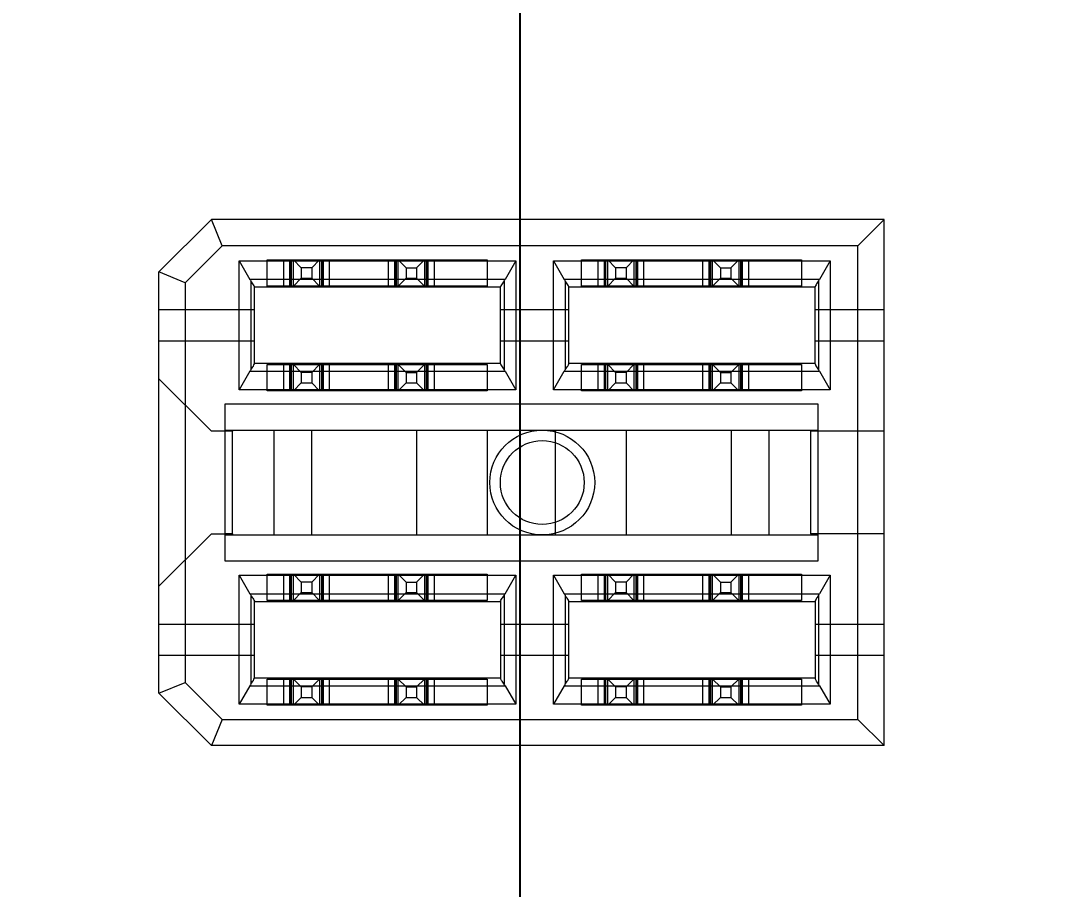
# Model space of a CAD drawing. Header units: millimetres. Extents: x -84 to 500, y -79 to 355.
# Drawn here: x 277.27 to 296.96, y 219.63 to 236.21 of the extents above; entities that cross this region are included whole.
import ezdxf
from ezdxf.lldxf.tags import DXFTag

# ---------------------------------------------------------------- set-up
doc = ezdxf.new("R2010")
doc.units = ezdxf.units.MM
doc.header["$PDSIZE"] = -1
tags = doc.linetypes.add('HIDDEN', pattern=[1.905, 1.27, -0.635]).pattern_tags.tags
tags[6:7] = [DXFTag(74, 4), DXFTag(75, 0), DXFTag(340, '0'), DXFTag(46, 1.0), DXFTag(50, 0.0), DXFTag(44, 0.0), DXFTag(45, 0.0)]
tags[4:5] = [DXFTag(74, 4), DXFTag(75, 0), DXFTag(340, '0'), DXFTag(46, 1.0), DXFTag(50, 0.0), DXFTag(44, 0.0), DXFTag(45, 0.0)]
doc.dimstyles.new('ISO-25', dxfattribs={"dimtxt": 2.5, "dimasz": 2.5, "dimexe": 1.25, "dimexo": 0.625, "dimtad": 1, "dimtxsty": 'Standard', "dimcen": 2.5, "dimadec": 0, "dimazin": 0, "dimtfac": 1, "dimtmove": 0, "dimatfit": 3, "dimfxl": 0, "dimarcsym": 0})

# ---------------------------------------------------------------- blocks, each defined once
blk = doc.blocks.new('*D104')
at = {"color": 0, "linetype": 'ByBlock', "lineweight": -2}
for p, q in [((357.387, 315.419), (357.387, 343.952)), ((359.8, 308.815), (357.387, 315.419)), ((359.8, 282.085), (359.8, 308.815))]:
    blk.add_line(p, q, dxfattribs=at)
at = {"layer": 'DEFPOINTS', "color": 0, "linetype": 'ByBlock'}
blk.add_point((359.8, 281.085), dxfattribs=at)
at = {"color": 0, "linetype": 'ByBlock', "insert": (354.113, 333.75), "char_height": 3.5, "attachment_point": 5, "rotation": 90}
blk.add_mtext('359,800', dxfattribs=at)
blk = doc.blocks.new('*D182')
at = {"color": 0, "linetype": 'ByBlock', "lineweight": -2}
for p, q in [((297.66, 315.284), (297.66, 343.817)), ((306.665, 308.68), (297.66, 315.284)), ((306.665, 287.37), (306.665, 308.68))]:
    blk.add_line(p, q, dxfattribs=at)
at = {"layer": 'DEFPOINTS', "color": 0, "linetype": 'ByBlock'}
blk.add_point((306.665, 286.37), dxfattribs=at)
at = {"color": 0, "linetype": 'ByBlock', "insert": (294.386, 333.614), "char_height": 3.5, "attachment_point": 5, "rotation": 90}
blk.add_mtext('306,860', dxfattribs=at)
blk = doc.blocks.new('*D103')
at = {"color": 0, "linetype": 'ByBlock', "lineweight": -2}
blk.add_line((392.56, 287.37), (392.56, 345.31), dxfattribs=at)
at = {"layer": 'DEFPOINTS', "color": 0, "linetype": 'ByBlock'}
blk.add_point((392.56, 286.37), dxfattribs=at)
at = {"color": 0, "linetype": 'ByBlock', "insert": (389.286, 334.81), "char_height": 3.5, "attachment_point": 5, "rotation": 90}
blk.add_mtext('392,560', dxfattribs=at)
blk = doc.blocks.new('*D60')
at = {"color": 0, "linetype": 'ByBlock', "lineweight": -2}
for p, q in [((429.688, 279.42), (436.292, 282.059)), ((436.292, 282.059), (465.42, 282.059)), ((399.51, 279.42), (429.688, 279.42))]:
    blk.add_line(p, q, dxfattribs=at)
at = {"layer": 'DEFPOINTS', "color": 0, "linetype": 'ByBlock'}
blk.add_point((398.51, 279.42), dxfattribs=at)
at = {"color": 0, "linetype": 'ByBlock', "insert": (454.92, 285.333), "char_height": 3.5, "attachment_point": 5}
blk.add_mtext('279,420', dxfattribs=at)
blk = doc.blocks.new('*D190')
at = {"color": 0, "linetype": 'ByBlock', "lineweight": -2}
for p, q in [((429.827, 280.62), (436.431, 290.705)), ((436.431, 290.705), (464.964, 290.705)), ((361.265, 280.62), (429.827, 280.62))]:
    blk.add_line(p, q, dxfattribs=at)
at = {"layer": 'DEFPOINTS', "color": 0, "linetype": 'ByBlock'}
blk.add_point((360.265, 280.62), dxfattribs=at)
at = {"color": 0, "linetype": 'ByBlock', "insert": (454.762, 293.979), "char_height": 3.5, "attachment_point": 5}
blk.add_mtext('280,620', dxfattribs=at)
blk = doc.blocks.new('*D116')
at = {"color": 0, "linetype": 'ByBlock', "lineweight": -2}
for p, q in [((400.941, 308.34), (400.941, 337.468)), ((407.239, 301.736), (400.941, 308.34)), ((407.239, 211.51), (407.239, 301.736))]:
    blk.add_line(p, q, dxfattribs=at)
at = {"layer": 'DEFPOINTS', "color": 0, "linetype": 'ByBlock'}
blk.add_point((407.239, 210.51), dxfattribs=at)
at = {"color": 0, "linetype": 'ByBlock', "insert": (397.667, 326.968), "char_height": 3.5, "attachment_point": 5, "rotation": 90}
blk.add_mtext('407,239', dxfattribs=at)
blk = doc.blocks.new('*D94')
at = {"color": 0, "linetype": 'ByBlock', "lineweight": -2}
for p, q in [((432.095, 298.31), (435.867, 300.366)), ((435.867, 300.366), (463.84, 300.366)), ((426.491, 298.31), (432.095, 298.31))]:
    blk.add_line(p, q, dxfattribs=at)
at = {"layer": 'DEFPOINTS', "color": 0, "linetype": 'ByBlock'}
blk.add_point((425.491, 298.31), dxfattribs=at)
at = {"color": 0, "linetype": 'ByBlock', "insert": (453.918, 303.64), "char_height": 3.5, "attachment_point": 5}
blk.add_mtext('298,310', dxfattribs=at)
blk = doc.blocks.new('*D100')
at = {"color": 0, "linetype": 'ByBlock', "lineweight": -2}
for p, q in [((438.404, 304.8), (441.522, 311.942)), ((441.522, 311.942), (469.46, 311.942)), ((432.8, 304.8), (438.404, 304.8))]:
    blk.add_line(p, q, dxfattribs=at)
at = {"layer": 'DEFPOINTS', "color": 0, "linetype": 'ByBlock'}
blk.add_point((431.8, 304.8), dxfattribs=at)
at = {"color": 0, "linetype": 'ByBlock', "insert": (459.555, 315.216), "char_height": 3.5, "attachment_point": 5}
blk.add_mtext('304,800', dxfattribs=at)
blk = doc.blocks.new('*D102')
at = {"color": 0, "linetype": 'ByBlock', "lineweight": -2}
for p, q in [((423.034, 313.81), (423.034, 341.188)), ((431.8, 311.404), (423.034, 313.81)), ((431.8, 305.8), (431.8, 311.404))]:
    blk.add_line(p, q, dxfattribs=at)
at = {"layer": 'DEFPOINTS', "color": 0, "linetype": 'ByBlock'}
blk.add_point((431.8, 304.8), dxfattribs=at)
at = {"color": 0, "linetype": 'ByBlock', "insert": (419.76, 331.563), "char_height": 3.5, "attachment_point": 5, "rotation": 90}
blk.add_mtext('431,800', dxfattribs=at)
blk = doc.blocks.new('*D114')
at = {"color": 0, "linetype": 'ByBlock', "lineweight": -2}
for p, q in [((427.163, 240.585), (433.767, 246.415)), ((433.767, 246.415), (462.895, 246.415)), ((407.051, 240.585), (427.163, 240.585))]:
    blk.add_line(p, q, dxfattribs=at)
at = {"layer": 'DEFPOINTS', "color": 0, "linetype": 'ByBlock'}
blk.add_point((406.051, 240.585), dxfattribs=at)
at = {"color": 0, "linetype": 'ByBlock', "insert": (452.395, 249.689), "char_height": 3.5, "attachment_point": 5}
blk.add_mtext('240,585', dxfattribs=at)
blk = doc.blocks.new('*D117')
at = {"color": 0, "linetype": 'ByBlock', "lineweight": -2}
for p, q in [((375.623, 311.577), (375.623, 340.11)), ((378.2, 304.973), (375.623, 311.577)), ((378.2, 242.005), (378.2, 304.973))]:
    blk.add_line(p, q, dxfattribs=at)
at = {"layer": 'DEFPOINTS', "color": 0, "linetype": 'ByBlock'}
blk.add_point((378.2, 241.005), dxfattribs=at)
at = {"color": 0, "linetype": 'ByBlock', "insert": (372.349, 329.907), "char_height": 3.5, "attachment_point": 5, "rotation": 90}
blk.add_mtext('378,200', dxfattribs=at)
blk = doc.blocks.new('*D118')
at = {"color": 0, "linetype": 'ByBlock', "lineweight": -2}
for p, q in [((346.874, 316.264), (346.874, 343.047)), ((350.01, 309.66), (346.874, 316.264)), ((350.01, 242.005), (350.01, 309.66))]:
    blk.add_line(p, q, dxfattribs=at)
at = {"layer": 'DEFPOINTS', "color": 0, "linetype": 'ByBlock'}
blk.add_point((350.01, 241.005), dxfattribs=at)
at = {"color": 0, "linetype": 'ByBlock', "insert": (343.6, 333.72), "char_height": 3.5, "attachment_point": 5, "rotation": 90}
blk.add_mtext('350,010', dxfattribs=at)
blk = doc.blocks.new('*D186')
at = {"color": 0, "linetype": 'ByBlock', "lineweight": -2}
for p, q in [((332.635, 315.682), (332.635, 344.81)), ((329.69, 309.078), (332.635, 315.682)), ((329.69, 241.54), (329.69, 309.078))]:
    blk.add_line(p, q, dxfattribs=at)
at = {"layer": 'DEFPOINTS', "color": 0, "linetype": 'ByBlock'}
blk.add_point((329.69, 240.54), dxfattribs=at)
at = {"color": 0, "linetype": 'ByBlock', "insert": (329.361, 334.31), "char_height": 3.5, "attachment_point": 5, "rotation": 90}
blk.add_mtext('329,690', dxfattribs=at)
blk = doc.blocks.new('*D120')
at = {"color": 0, "linetype": 'ByBlock', "lineweight": -2}
for p, q in [((316.639, 311.78), (316.639, 340.313)), ((309.37, 305.176), (316.639, 311.78)), ((309.37, 242.005), (309.37, 305.176))]:
    blk.add_line(p, q, dxfattribs=at)
at = {"layer": 'DEFPOINTS', "color": 0, "linetype": 'ByBlock'}
blk.add_point((309.37, 241.005), dxfattribs=at)
at = {"color": 0, "linetype": 'ByBlock', "insert": (313.365, 330.111), "char_height": 3.5, "attachment_point": 5, "rotation": 90}
blk.add_mtext('309,370', dxfattribs=at)
blk = doc.blocks.new('*D178')
at = {"color": 0, "linetype": 'ByBlock', "lineweight": -2}
for p, q in [((289.51, 315.616), (289.51, 344.149)), ((288.991, 309.012), (289.51, 315.616)), ((288.991, 241.567), (288.991, 309.012))]:
    blk.add_line(p, q, dxfattribs=at)
at = {"layer": 'DEFPOINTS', "color": 0, "linetype": 'ByBlock'}
blk.add_point((288.991, 240.567), dxfattribs=at)
at = {"color": 0, "linetype": 'ByBlock', "insert": (286.236, 333.946), "char_height": 3.5, "attachment_point": 5, "rotation": 90}
blk.add_mtext('288,991', dxfattribs=at)
blk = doc.blocks.new('*D177')
at = {"color": 0, "linetype": 'ByBlock', "lineweight": -2}
for p, q in [((283.068, 313.271), (283.068, 341.804)), ((286.8, 306.667), (283.068, 313.271)), ((286.8, 174.27), (286.8, 306.667))]:
    blk.add_line(p, q, dxfattribs=at)
at = {"layer": 'DEFPOINTS', "color": 0, "linetype": 'ByBlock'}
blk.add_point((286.8, 173.27), dxfattribs=at)
at = {"color": 0, "linetype": 'ByBlock', "insert": (279.794, 331.601), "char_height": 3.5, "attachment_point": 5, "rotation": 90}
blk.add_mtext('286,800', dxfattribs=at)
blk = doc.blocks.new('*D183')
at = {"color": 0, "linetype": 'ByBlock', "lineweight": -2}
for p, q in [((308.562, 314.116), (308.562, 341.494)), ((306.925, 307.512), (308.562, 314.116)), ((306.925, 174.27), (306.925, 307.512))]:
    blk.add_line(p, q, dxfattribs=at)
at = {"layer": 'DEFPOINTS', "color": 0, "linetype": 'ByBlock'}
blk.add_point((306.925, 173.27), dxfattribs=at)
at = {"color": 0, "linetype": 'ByBlock', "insert": (305.288, 331.869), "char_height": 3.5, "attachment_point": 5, "rotation": 90}
blk.add_mtext('307,120', dxfattribs=at)
blk = doc.blocks.new('*D185')
at = {"color": 0, "linetype": 'ByBlock', "lineweight": -2}
for p, q in [((325.43, 309.484), (325.43, 338.612)), ((327.44, 302.88), (325.43, 309.484)), ((327.44, 174.27), (327.44, 302.88))]:
    blk.add_line(p, q, dxfattribs=at)
at = {"layer": 'DEFPOINTS', "color": 0, "linetype": 'ByBlock'}
blk.add_point((327.44, 173.27), dxfattribs=at)
at = {"color": 0, "linetype": 'ByBlock', "insert": (322.156, 328.112), "char_height": 3.5, "attachment_point": 5, "rotation": 90}
blk.add_mtext('327,440', dxfattribs=at)
blk = doc.blocks.new('*D187')
at = {"color": 0, "linetype": 'ByBlock', "lineweight": -2}
for p, q in [((338.803, 312.856), (338.803, 341.984)), ((347.76, 306.252), (338.803, 312.856)), ((347.76, 174.27), (347.76, 306.252))]:
    blk.add_line(p, q, dxfattribs=at)
at = {"layer": 'DEFPOINTS', "color": 0, "linetype": 'ByBlock'}
blk.add_point((347.76, 173.27), dxfattribs=at)
at = {"color": 0, "linetype": 'ByBlock', "insert": (335.529, 331.484), "char_height": 3.5, "attachment_point": 5, "rotation": 90}
blk.add_mtext('347,760', dxfattribs=at)
blk = doc.blocks.new('*D188')
at = {"color": 0, "linetype": 'ByBlock', "lineweight": -2}
for p, q in [((366.99, 308.283), (366.99, 337.411)), ((375.63, 301.679), (366.99, 308.283)), ((375.63, 176.67), (375.63, 301.679))]:
    blk.add_line(p, q, dxfattribs=at)
at = {"layer": 'DEFPOINTS', "color": 0, "linetype": 'ByBlock'}
blk.add_point((375.63, 175.67), dxfattribs=at)
at = {"color": 0, "linetype": 'ByBlock', "insert": (363.716, 326.911), "char_height": 3.5, "attachment_point": 5, "rotation": 90}
blk.add_mtext('375,630', dxfattribs=at)

msp = doc.modelspace()

# ---------------------------------------------------------------- linework, layer by layer
at = {"color": 7, "linetype": 'Continuous', "lineweight": 15}
for p, q in [((280.91, 232.41), (279.91, 231.41)), ((281.1171, 231.91), (280.91, 232.41)), ((293.75, 232.41), (280.91, 232.41)), ((293.75, 232.41), (293.25, 231.91)), ((293.75, 222.37), (293.75, 232.41)), ((280.41, 231.2029), (281.1171, 231.91)), ((293.25, 231.91), (281.1171, 231.91)), ((293.25, 222.87), (293.25, 231.91)), ((281.4413, 229.16), (281.4413, 231.62)), ((281.4413, 231.62), (286.7187, 231.62)), ((281.4413, 231.62), (281.6454, 231.2664)), ((286.7187, 231.62), (286.5146, 231.2664)), ((286.7187, 231.62), (286.7187, 229.16)), ((287.4413, 231.62), (292.7187, 231.62)), ((287.4413, 229.16), (287.4413, 231.62)), ((287.4413, 231.62), (287.6454, 231.2664)), ((292.7187, 231.62), (292.5146, 231.2664)), ((292.7187, 231.62), (292.7187, 229.16)), ((280.41, 231.2029), (279.91, 231.41)), ((279.91, 223.37), (279.91, 231.41)), ((280.41, 231.2029), (280.41, 223.5771)), ((286.5146, 231.2664), (281.6454, 231.2664)), ((281.663, 231.2384), (281.663, 229.5416)), ((286.497, 231.2384), (286.497, 229.5416)), ((292.5146, 231.2664), (287.6454, 231.2664)), ((287.663, 231.2384), (287.663, 229.5416)), ((292.497, 231.2384), (292.497, 229.5416)), ((281.73, 229.6546), (281.73, 231.1254)), ((286.43, 231.12), (281.73, 231.12)), ((286.43, 229.6546), (286.43, 231.1254)), ((287.73, 229.6546), (287.73, 231.1254)), ((292.43, 231.12), (287.73, 231.12)), ((292.43, 229.6546), (292.43, 231.1254)), ((286.43, 229.66), (281.73, 229.66)), ((292.43, 229.66), (287.73, 229.66)), ((281.6454, 229.5136), (281.4413, 229.16)), ((281.6454, 229.5136), (286.5146, 229.5136)), ((286.5146, 229.5136), (286.7187, 229.16)), ((287.4413, 229.16), (287.6454, 229.5136)), ((287.6454, 229.5136), (292.5146, 229.5136)), ((292.5146, 229.5136), (292.7187, 229.16)), ((286.7187, 229.16), (281.4413, 229.16)), ((292.7187, 229.16), (287.4413, 229.16)), ((281.1738, 228.89), (292.4862, 228.89)), ((281.1738, 225.89), (281.1738, 228.89)), ((292.4862, 228.89), (292.4862, 225.89)), ((281.1738, 228.39), (292.4862, 228.39)), ((281.31, 228.37), (281.1738, 228.37)), ((281.31, 228.39), (281.31, 228.37)), ((281.31, 226.41), (281.31, 228.37)), ((282.11, 226.39), (282.11, 228.39)), ((282.83, 226.39), (282.83, 228.39)), ((284.83, 226.39), (284.83, 228.39)), ((286.18, 226.39), (286.18, 228.39)), ((287.48, 226.39), (287.48, 228.39)), ((288.83, 226.39), (288.83, 228.39)), ((290.83, 228.39), (290.83, 226.39)), ((291.55, 228.39), (291.55, 226.39)), ((292.35, 228.39), (292.35, 228.37)), ((292.4862, 228.37), (292.35, 228.37)), ((292.35, 226.41), (292.35, 228.37)), ((281.31, 226.41), (281.1738, 226.41)), ((281.1738, 226.39), (292.4862, 226.39)), ((281.31, 226.41), (281.31, 226.39)), ((292.35, 226.41), (292.35, 226.39)), ((292.4862, 226.41), (292.35, 226.41)), ((292.4862, 225.89), (281.1738, 225.89)), ((281.4413, 225.62), (286.7187, 225.62)), ((281.4413, 223.16), (281.4413, 225.62)), ((281.4413, 225.62), (281.6454, 225.2664)), ((286.5146, 225.2664), (286.7187, 225.62)), ((286.7187, 225.62), (286.7187, 223.16)), ((287.4413, 225.62), (292.7187, 225.62)), ((287.4413, 223.16), (287.4413, 225.62)), ((287.4413, 225.62), (287.6454, 225.2664)), ((292.7187, 225.62), (292.5146, 225.2664)), ((292.7187, 225.62), (292.7187, 223.16)), ((281.6454, 225.2664), (286.5146, 225.2664)), ((287.6454, 225.2664), (292.5146, 225.2664)), ((281.663, 225.2384), (281.663, 223.5416)), ((281.73, 223.6546), (281.73, 225.1254)), ((281.73, 225.12), (286.43, 225.12)), ((286.43, 225.1254), (286.43, 223.6546)), ((286.497, 225.2384), (286.497, 223.5416)), ((287.663, 225.2384), (287.663, 223.5416)), ((287.73, 223.6546), (287.73, 225.1254)), ((287.73, 225.12), (292.43, 225.12)), ((292.43, 225.1254), (292.43, 223.6546)), ((292.497, 225.2384), (292.497, 223.5416)), ((279.91, 223.37), (280.41, 223.5771)), ((280.41, 223.5771), (281.1171, 222.87)), ((281.6454, 223.5136), (281.4413, 223.16)), ((281.6454, 223.5136), (286.5146, 223.5136)), ((286.43, 223.66), (281.73, 223.66)), ((286.5146, 223.5136), (286.7187, 223.16)), ((287.6454, 223.5136), (287.4413, 223.16)), ((287.6454, 223.5136), (292.5146, 223.5136)), ((292.43, 223.66), (287.73, 223.66)), ((292.5146, 223.5136), (292.7187, 223.16)), ((280.91, 222.37), (279.91, 223.37)), ((286.7187, 223.16), (281.4413, 223.16)), ((292.7187, 223.16), (287.4413, 223.16)), ((281.1171, 222.87), (280.91, 222.37)), ((281.1171, 222.87), (293.25, 222.87)), ((293.75, 222.37), (293.25, 222.87)), ((293.75, 222.37), (280.91, 222.37))]:
    msp.add_line(p, q, dxfattribs=at)
at = {"color": 7, "linetype": 'HIDDEN', "lineweight": 0}
for p, q in [((281.975, 231.14), (281.975, 231.64)), ((281.975, 231.64), (286.175, 231.64)), ((282.285, 231.64), (282.285, 231.14)), ((282.29, 231.14), (282.29, 231.64)), ((282.4097, 231.14), (282.4097, 231.64)), ((282.4105, 231.64), (282.4105, 231.14)), ((282.4298, 231.64), (282.4298, 231.14)), ((282.44, 231.14), (282.44, 231.64)), ((282.44, 231.14), (282.44, 231.64)), ((282.475, 231.14), (282.475, 231.64)), ((282.475, 231.64), (282.625, 231.49)), ((282.975, 231.64), (282.825, 231.49)), ((282.975, 231.64), (282.975, 231.14)), ((283.01, 231.64), (283.01, 231.14)), ((283.01, 231.64), (283.01, 231.14)), ((283.0202, 231.64), (283.0202, 231.14)), ((283.0395, 231.14), (283.0395, 231.64)), ((283.0403, 231.64), (283.0403, 231.14)), ((283.16, 231.64), (283.16, 231.14)), ((283.165, 231.14), (283.165, 231.64)), ((284.285, 231.64), (284.285, 231.14)), ((284.29, 231.14), (284.29, 231.64)), ((284.4097, 231.14), (284.4097, 231.64)), ((284.4105, 231.64), (284.4105, 231.14)), ((284.4298, 231.64), (284.4298, 231.14)), ((284.44, 231.14), (284.44, 231.64)), ((284.44, 231.14), (284.44, 231.64)), ((284.475, 231.14), (284.475, 231.64)), ((284.475, 231.64), (284.625, 231.49)), ((284.825, 231.49), (284.975, 231.64)), ((284.975, 231.64), (284.975, 231.14)), ((285.01, 231.64), (285.01, 231.14)), ((285.01, 231.64), (285.01, 231.14)), ((285.0202, 231.64), (285.0202, 231.14)), ((285.0395, 231.14), (285.0395, 231.64)), ((285.0403, 231.64), (285.0403, 231.14)), ((285.16, 231.64), (285.16, 231.14)), ((285.165, 231.14), (285.165, 231.64)), ((286.175, 231.64), (286.175, 231.14)), ((287.975, 231.14), (287.975, 231.64)), ((287.975, 231.64), (292.175, 231.64)), ((288.285, 231.64), (288.285, 231.14)), ((288.29, 231.14), (288.29, 231.64)), ((288.4097, 231.14), (288.4097, 231.64)), ((288.4105, 231.64), (288.4105, 231.14)), ((288.4298, 231.64), (288.4298, 231.14)), ((288.44, 231.14), (288.44, 231.64)), ((288.44, 231.14), (288.44, 231.64)), ((288.475, 231.14), (288.475, 231.64)), ((288.475, 231.64), (288.625, 231.49)), ((288.975, 231.64), (288.825, 231.49)), ((288.975, 231.64), (288.975, 231.14)), ((289.01, 231.64), (289.01, 231.14)), ((289.01, 231.64), (289.01, 231.14)), ((289.0202, 231.64), (289.0202, 231.14)), ((289.0395, 231.14), (289.0395, 231.64)), ((289.0403, 231.64), (289.0403, 231.14)), ((289.16, 231.64), (289.16, 231.14)), ((289.165, 231.14), (289.165, 231.64)), ((290.285, 231.64), (290.285, 231.14)), ((290.29, 231.14), (290.29, 231.64)), ((290.4097, 231.14), (290.4097, 231.64)), ((290.4105, 231.64), (290.4105, 231.14)), ((290.4298, 231.64), (290.4298, 231.14)), ((290.44, 231.14), (290.44, 231.64)), ((290.44, 231.14), (290.44, 231.64)), ((290.475, 231.14), (290.475, 231.64)), ((290.475, 231.64), (290.625, 231.49)), ((290.825, 231.49), (290.975, 231.64)), ((290.975, 231.64), (290.975, 231.14)), ((291.01, 231.64), (291.01, 231.14)), ((291.01, 231.64), (291.01, 231.14)), ((291.0202, 231.64), (291.0202, 231.14)), ((291.0395, 231.14), (291.0395, 231.64)), ((291.0403, 231.64), (291.0403, 231.14)), ((291.16, 231.64), (291.16, 231.14)), ((291.165, 231.14), (291.165, 231.64)), ((292.175, 231.64), (292.175, 231.14)), ((282.825, 231.49), (282.625, 231.49)), ((282.625, 231.49), (282.625, 231.29)), ((282.825, 231.49), (282.825, 231.29)), ((284.625, 231.49), (284.825, 231.49)), ((284.625, 231.49), (284.625, 231.29)), ((284.825, 231.49), (284.825, 231.29)), ((288.825, 231.49), (288.625, 231.49)), ((288.625, 231.49), (288.625, 231.29)), ((288.825, 231.49), (288.825, 231.29)), ((290.625, 231.49), (290.825, 231.49)), ((290.625, 231.49), (290.625, 231.29)), ((290.825, 231.49), (290.825, 231.29)), ((282.475, 231.14), (282.625, 231.29)), ((282.625, 231.29), (282.825, 231.29)), ((282.825, 231.29), (282.975, 231.14)), ((284.625, 231.29), (284.475, 231.14)), ((284.625, 231.29), (284.825, 231.29)), ((284.825, 231.29), (284.975, 231.14)), ((288.475, 231.14), (288.625, 231.29)), ((288.625, 231.29), (288.825, 231.29)), ((288.825, 231.29), (288.975, 231.14)), ((290.625, 231.29), (290.475, 231.14)), ((290.625, 231.29), (290.825, 231.29)), ((290.825, 231.29), (290.975, 231.14)), ((286.175, 231.14), (281.975, 231.14)), ((292.175, 231.14), (287.975, 231.14)), ((279.91, 230.69), (281.73, 230.69)), ((286.43, 230.69), (287.73, 230.69)), ((292.43, 230.69), (293.75, 230.69)), ((281.73, 230.09), (279.91, 230.09)), ((287.73, 230.09), (286.43, 230.09)), ((293.75, 230.09), (292.43, 230.09)), ((281.975, 229.14), (281.975, 229.64)), ((281.975, 229.64), (286.175, 229.64)), ((282.285, 229.64), (282.285, 229.14)), ((282.29, 229.14), (282.29, 229.64)), ((282.4097, 229.14), (282.4097, 229.64)), ((282.4105, 229.64), (282.4105, 229.14)), ((282.4298, 229.64), (282.4298, 229.14)), ((282.44, 229.14), (282.44, 229.64)), ((282.44, 229.14), (282.44, 229.64)), ((282.475, 229.14), (282.475, 229.64)), ((282.475, 229.64), (282.625, 229.49)), ((282.975, 229.64), (282.825, 229.49)), ((282.975, 229.64), (282.975, 229.14)), ((283.01, 229.64), (283.01, 229.14)), ((283.01, 229.64), (283.01, 229.14)), ((283.0202, 229.64), (283.0202, 229.14)), ((283.0395, 229.14), (283.0395, 229.64)), ((283.0403, 229.64), (283.0403, 229.14)), ((283.16, 229.64), (283.16, 229.14)), ((283.165, 229.14), (283.165, 229.64)), ((284.285, 229.64), (284.285, 229.14)), ((284.29, 229.14), (284.29, 229.64)), ((284.4097, 229.14), (284.4097, 229.64)), ((284.4105, 229.64), (284.4105, 229.14)), ((284.4298, 229.64), (284.4298, 229.14)), ((284.44, 229.14), (284.44, 229.64)), ((284.44, 229.14), (284.44, 229.64)), ((284.475, 229.14), (284.475, 229.64)), ((284.475, 229.64), (284.625, 229.49)), ((284.825, 229.49), (284.975, 229.64)), ((284.975, 229.64), (284.975, 229.14)), ((285.01, 229.64), (285.01, 229.14)), ((285.01, 229.64), (285.01, 229.14)), ((285.0202, 229.64), (285.0202, 229.14)), ((285.0395, 229.14), (285.0395, 229.64)), ((285.0403, 229.64), (285.0403, 229.14)), ((285.16, 229.64), (285.16, 229.14)), ((285.165, 229.14), (285.165, 229.64)), ((286.175, 229.64), (286.175, 229.14)), ((287.975, 229.14), (287.975, 229.64)), ((287.975, 229.64), (292.175, 229.64)), ((288.285, 229.64), (288.285, 229.14)), ((288.29, 229.14), (288.29, 229.64)), ((288.4097, 229.14), (288.4097, 229.64)), ((288.4105, 229.64), (288.4105, 229.14)), ((288.4298, 229.64), (288.4298, 229.14)), ((288.44, 229.14), (288.44, 229.64)), ((288.44, 229.14), (288.44, 229.64)), ((288.475, 229.14), (288.475, 229.64)), ((288.475, 229.64), (288.625, 229.49)), ((288.975, 229.64), (288.825, 229.49)), ((288.975, 229.64), (288.975, 229.14)), ((289.01, 229.64), (289.01, 229.14)), ((289.01, 229.64), (289.01, 229.14)), ((289.0202, 229.64), (289.0202, 229.14)), ((289.0395, 229.14), (289.0395, 229.64)), ((289.0403, 229.64), (289.0403, 229.14)), ((289.16, 229.64), (289.16, 229.14)), ((289.165, 229.14), (289.165, 229.64)), ((290.285, 229.64), (290.285, 229.14)), ((290.29, 229.14), (290.29, 229.64)), ((290.4097, 229.14), (290.4097, 229.64)), ((290.4105, 229.64), (290.4105, 229.14)), ((290.4298, 229.64), (290.4298, 229.14)), ((290.44, 229.14), (290.44, 229.64)), ((290.44, 229.14), (290.44, 229.64)), ((290.475, 229.14), (290.475, 229.64)), ((290.475, 229.64), (290.625, 229.49)), ((290.825, 229.49), (290.975, 229.64)), ((290.975, 229.64), (290.975, 229.14)), ((291.01, 229.64), (291.01, 229.14)), ((291.01, 229.64), (291.01, 229.14)), ((291.0202, 229.64), (291.0202, 229.14)), ((291.0395, 229.14), (291.0395, 229.64)), ((291.0403, 229.64), (291.0403, 229.14)), ((291.16, 229.64), (291.16, 229.14)), ((291.165, 229.14), (291.165, 229.64)), ((292.175, 229.64), (292.175, 229.14)), ((282.825, 229.49), (282.625, 229.49)), ((282.625, 229.49), (282.625, 229.29)), ((282.825, 229.49), (282.825, 229.29)), ((284.625, 229.49), (284.825, 229.49)), ((284.625, 229.49), (284.625, 229.29)), ((284.825, 229.49), (284.825, 229.29)), ((288.625, 229.49), (288.625, 229.29)), ((288.825, 229.49), (288.625, 229.49)), ((288.825, 229.49), (288.825, 229.29)), ((290.625, 229.49), (290.825, 229.49)), ((290.625, 229.49), (290.625, 229.29)), ((290.825, 229.49), (290.825, 229.29)), ((280.91, 228.37), (279.91, 229.37)), ((282.475, 229.14), (282.625, 229.29)), ((282.625, 229.29), (282.825, 229.29)), ((282.825, 229.29), (282.975, 229.14)), ((284.625, 229.29), (284.475, 229.14)), ((284.625, 229.29), (284.825, 229.29)), ((284.825, 229.29), (284.975, 229.14)), ((288.475, 229.14), (288.625, 229.29)), ((288.625, 229.29), (288.825, 229.29)), ((288.825, 229.29), (288.975, 229.14)), ((290.625, 229.29), (290.475, 229.14)), ((290.625, 229.29), (290.825, 229.29)), ((290.825, 229.29), (290.975, 229.14)), ((286.175, 229.14), (281.975, 229.14)), ((292.175, 229.14), (287.975, 229.14)), ((281.1738, 228.37), (280.91, 228.37)), ((293.75, 228.37), (292.4862, 228.37)), ((280.91, 226.41), (279.91, 225.41)), ((280.91, 226.41), (281.1738, 226.41)), ((293.75, 226.41), (292.4862, 226.41)), ((281.975, 225.14), (281.975, 225.64)), ((281.975, 225.64), (286.175, 225.64)), ((282.285, 225.64), (282.285, 225.14)), ((282.29, 225.14), (282.29, 225.64)), ((282.4097, 225.14), (282.4097, 225.64)), ((282.4105, 225.64), (282.4105, 225.14)), ((282.4298, 225.64), (282.4298, 225.14)), ((282.44, 225.14), (282.44, 225.64)), ((282.44, 225.14), (282.44, 225.64)), ((282.475, 225.14), (282.475, 225.64)), ((282.475, 225.64), (282.625, 225.49)), ((282.825, 225.49), (282.625, 225.49)), ((282.625, 225.49), (282.625, 225.29)), ((282.975, 225.64), (282.825, 225.49)), ((282.825, 225.49), (282.825, 225.29)), ((282.975, 225.64), (282.975, 225.14)), ((283.01, 225.64), (283.01, 225.14)), ((283.01, 225.64), (283.01, 225.14)), ((283.0202, 225.64), (283.0202, 225.14)), ((283.0395, 225.14), (283.0395, 225.64)), ((283.0403, 225.64), (283.0403, 225.14)), ((283.16, 225.64), (283.16, 225.14)), ((283.165, 225.14), (283.165, 225.64)), ((284.285, 225.64), (284.285, 225.14)), ((284.29, 225.14), (284.29, 225.64)), ((284.4097, 225.14), (284.4097, 225.64)), ((284.4105, 225.64), (284.4105, 225.14)), ((284.4298, 225.64), (284.4298, 225.14)), ((284.44, 225.14), (284.44, 225.64)), ((284.44, 225.14), (284.44, 225.64)), ((284.475, 225.14), (284.475, 225.64)), ((284.475, 225.64), (284.625, 225.49)), ((284.625, 225.49), (284.825, 225.49)), ((284.625, 225.49), (284.625, 225.29)), ((284.825, 225.49), (284.975, 225.64)), ((284.825, 225.49), (284.825, 225.29)), ((284.975, 225.64), (284.975, 225.14)), ((285.01, 225.64), (285.01, 225.14)), ((285.01, 225.64), (285.01, 225.14)), ((285.0202, 225.64), (285.0202, 225.14)), ((285.0395, 225.14), (285.0395, 225.64)), ((285.0403, 225.64), (285.0403, 225.14)), ((285.16, 225.64), (285.16, 225.14)), ((285.165, 225.14), (285.165, 225.64)), ((286.175, 225.64), (286.175, 225.14)), ((287.975, 225.14), (287.975, 225.64)), ((287.975, 225.64), (292.175, 225.64)), ((288.285, 225.64), (288.285, 225.14)), ((288.29, 225.14), (288.29, 225.64)), ((288.4097, 225.14), (288.4097, 225.64)), ((288.4105, 225.64), (288.4105, 225.14)), ((288.4298, 225.64), (288.4298, 225.14)), ((288.44, 225.14), (288.44, 225.64)), ((288.44, 225.14), (288.44, 225.64)), ((288.475, 225.14), (288.475, 225.64)), ((288.475, 225.64), (288.625, 225.49)), ((288.825, 225.49), (288.625, 225.49)), ((288.625, 225.49), (288.625, 225.29)), ((288.975, 225.64), (288.825, 225.49)), ((288.825, 225.49), (288.825, 225.29)), ((288.975, 225.64), (288.975, 225.14)), ((289.01, 225.64), (289.01, 225.14)), ((289.01, 225.64), (289.01, 225.14)), ((289.0202, 225.64), (289.0202, 225.14)), ((289.0395, 225.14), (289.0395, 225.64)), ((289.0403, 225.64), (289.0403, 225.14)), ((289.16, 225.64), (289.16, 225.14)), ((289.165, 225.14), (289.165, 225.64)), ((290.285, 225.64), (290.285, 225.14)), ((290.29, 225.14), (290.29, 225.64)), ((290.4097, 225.14), (290.4097, 225.64)), ((290.4105, 225.64), (290.4105, 225.14)), ((290.4298, 225.64), (290.4298, 225.14)), ((290.44, 225.14), (290.44, 225.64)), ((290.44, 225.14), (290.44, 225.64)), ((290.475, 225.14), (290.475, 225.64)), ((290.475, 225.64), (290.625, 225.49)), ((290.625, 225.49), (290.825, 225.49)), ((290.625, 225.49), (290.625, 225.29)), ((290.825, 225.49), (290.975, 225.64)), ((290.825, 225.49), (290.825, 225.29)), ((290.975, 225.64), (290.975, 225.14)), ((291.01, 225.64), (291.01, 225.14)), ((291.01, 225.64), (291.01, 225.14)), ((291.0202, 225.64), (291.0202, 225.14)), ((291.0395, 225.14), (291.0395, 225.64)), ((291.0403, 225.64), (291.0403, 225.14)), ((291.16, 225.64), (291.16, 225.14)), ((291.165, 225.14), (291.165, 225.64)), ((292.175, 225.64), (292.175, 225.14)), ((282.475, 225.14), (282.625, 225.29)), ((282.625, 225.29), (282.825, 225.29)), ((282.825, 225.29), (282.975, 225.14)), ((284.625, 225.29), (284.475, 225.14)), ((284.625, 225.29), (284.825, 225.29)), ((284.825, 225.29), (284.975, 225.14)), ((288.475, 225.14), (288.625, 225.29)), ((288.625, 225.29), (288.825, 225.29)), ((288.825, 225.29), (288.975, 225.14)), ((290.625, 225.29), (290.475, 225.14)), ((290.625, 225.29), (290.825, 225.29)), ((290.825, 225.29), (290.975, 225.14)), ((286.175, 225.14), (281.975, 225.14)), ((292.175, 225.14), (287.975, 225.14)), ((279.91, 224.69), (281.73, 224.69)), ((286.43, 224.69), (287.73, 224.69)), ((292.43, 224.69), (293.75, 224.69)), ((281.73, 224.09), (279.91, 224.09)), ((287.73, 224.09), (286.43, 224.09)), ((293.75, 224.09), (292.43, 224.09)), ((281.975, 223.14), (281.975, 223.64)), ((281.975, 223.64), (286.175, 223.64)), ((282.285, 223.64), (282.285, 223.14)), ((282.29, 223.14), (282.29, 223.64)), ((282.4097, 223.14), (282.4097, 223.64)), ((282.4105, 223.64), (282.4105, 223.14)), ((282.4298, 223.64), (282.4298, 223.14)), ((282.44, 223.14), (282.44, 223.64)), ((282.44, 223.14), (282.44, 223.64)), ((282.475, 223.14), (282.475, 223.64)), ((282.475, 223.64), (282.625, 223.49)), ((282.625, 223.49), (282.625, 223.29)), ((282.825, 223.49), (282.625, 223.49)), ((282.975, 223.64), (282.825, 223.49)), ((282.825, 223.49), (282.825, 223.29)), ((282.975, 223.64), (282.975, 223.14)), ((283.01, 223.64), (283.01, 223.14)), ((283.01, 223.64), (283.01, 223.14)), ((283.0202, 223.64), (283.0202, 223.14)), ((283.0395, 223.14), (283.0395, 223.64)), ((283.0403, 223.64), (283.0403, 223.14)), ((283.16, 223.64), (283.16, 223.14)), ((283.165, 223.14), (283.165, 223.64)), ((284.285, 223.64), (284.285, 223.14)), ((284.29, 223.14), (284.29, 223.64)), ((284.4097, 223.14), (284.4097, 223.64)), ((284.4105, 223.64), (284.4105, 223.14)), ((284.4298, 223.64), (284.4298, 223.14)), ((284.44, 223.14), (284.44, 223.64)), ((284.44, 223.14), (284.44, 223.64)), ((284.475, 223.14), (284.475, 223.64)), ((284.475, 223.64), (284.625, 223.49)), ((284.625, 223.49), (284.825, 223.49)), ((284.625, 223.49), (284.625, 223.29)), ((284.825, 223.49), (284.975, 223.64)), ((284.825, 223.49), (284.825, 223.29)), ((284.975, 223.64), (284.975, 223.14)), ((285.01, 223.64), (285.01, 223.14)), ((285.01, 223.64), (285.01, 223.14)), ((285.0202, 223.64), (285.0202, 223.14)), ((285.0395, 223.14), (285.0395, 223.64)), ((285.0403, 223.64), (285.0403, 223.14)), ((285.16, 223.64), (285.16, 223.14)), ((285.165, 223.14), (285.165, 223.64)), ((286.175, 223.64), (286.175, 223.14)), ((287.975, 223.14), (287.975, 223.64)), ((287.975, 223.64), (292.175, 223.64)), ((288.285, 223.64), (288.285, 223.14)), ((288.29, 223.14), (288.29, 223.64)), ((288.4097, 223.14), (288.4097, 223.64)), ((288.4105, 223.64), (288.4105, 223.14)), ((288.4298, 223.64), (288.4298, 223.14)), ((288.44, 223.14), (288.44, 223.64)), ((288.44, 223.14), (288.44, 223.64)), ((288.475, 223.14), (288.475, 223.64)), ((288.475, 223.64), (288.625, 223.49)), ((288.825, 223.49), (288.625, 223.49)), ((288.625, 223.49), (288.625, 223.29)), ((288.975, 223.64), (288.825, 223.49)), ((288.825, 223.49), (288.825, 223.29)), ((288.975, 223.64), (288.975, 223.14)), ((289.01, 223.64), (289.01, 223.14)), ((289.01, 223.64), (289.01, 223.14)), ((289.0202, 223.64), (289.0202, 223.14)), ((289.0395, 223.14), (289.0395, 223.64)), ((289.0403, 223.64), (289.0403, 223.14)), ((289.16, 223.64), (289.16, 223.14)), ((289.165, 223.14), (289.165, 223.64)), ((290.285, 223.64), (290.285, 223.14)), ((290.29, 223.14), (290.29, 223.64)), ((290.4097, 223.14), (290.4097, 223.64)), ((290.4105, 223.64), (290.4105, 223.14)), ((290.4298, 223.64), (290.4298, 223.14)), ((290.44, 223.14), (290.44, 223.64)), ((290.44, 223.14), (290.44, 223.64)), ((290.475, 223.14), (290.475, 223.64)), ((290.475, 223.64), (290.625, 223.49)), ((290.625, 223.49), (290.825, 223.49)), ((290.625, 223.49), (290.625, 223.29)), ((290.825, 223.49), (290.975, 223.64)), ((290.825, 223.49), (290.825, 223.29)), ((290.975, 223.64), (290.975, 223.14)), ((291.01, 223.64), (291.01, 223.14)), ((291.01, 223.64), (291.01, 223.14)), ((291.0202, 223.64), (291.0202, 223.14)), ((291.0395, 223.14), (291.0395, 223.64)), ((291.0403, 223.64), (291.0403, 223.14)), ((291.16, 223.64), (291.16, 223.14)), ((291.165, 223.14), (291.165, 223.64)), ((292.175, 223.64), (292.175, 223.14)), ((282.475, 223.14), (282.625, 223.29)), ((282.625, 223.29), (282.825, 223.29)), ((282.825, 223.29), (282.975, 223.14)), ((284.625, 223.29), (284.475, 223.14)), ((284.625, 223.29), (284.825, 223.29)), ((284.825, 223.29), (284.975, 223.14)), ((288.475, 223.14), (288.625, 223.29)), ((288.625, 223.29), (288.825, 223.29)), ((288.825, 223.29), (288.975, 223.14)), ((290.625, 223.29), (290.475, 223.14)), ((290.625, 223.29), (290.825, 223.29)), ((290.825, 223.29), (290.975, 223.14)), ((286.175, 223.14), (281.975, 223.14)), ((292.175, 223.14), (287.975, 223.14))]:
    msp.add_line(p, q, dxfattribs=at)
for radius in [1, 0.8]:
    msp.add_circle((287.225, 227.39), radius, dxfattribs=at)
at = {"color": 7, "linetype": 'Continuous', "lineweight": 15}
for centre, start_param, end_param in [((281.8496, 231.62), 2.3561945, 2.4389137), ((286.3104, 231.62), 3.8442716, 3.9269908), ((287.8496, 231.62), 2.3561945, 2.4389137), ((292.3104, 231.62), 3.8442716, 3.9269908), ((281.8496, 229.16), 0.702679, 0.7853982), ((286.3104, 229.16), 5.4977871, 5.5805063), ((287.8496, 229.16), 0.702679, 0.7853982), ((292.3104, 229.16), 5.4977871, 5.5805063), ((281.8496, 225.62), 2.3561945, 2.4389137), ((286.3104, 225.62), 3.8442716, 3.9269908), ((287.8496, 225.62), 2.3561945, 2.4389137), ((292.3104, 225.62), 3.8442716, 3.9269908), ((281.8496, 223.16), 0.702679, 0.7853982), ((286.3104, 223.16), 5.4977871, 5.5805063), ((287.8496, 223.16), 0.702679, 0.7853982), ((292.3104, 223.16), 5.4977871, 5.5805063)]:
    msp.add_ellipse(centre, major_axis=(0, 0.5), ratio=0.5773503, start_param=start_param, end_param=end_param, dxfattribs=at)
for points, knots in [([(281.73, 231.1254), (281.7262, 231.136), (281.7186, 231.1576), (281.6817, 231.2113), (281.663, 231.2384)], [0, 0, 0, 0, 0.4931733, 1, 1, 1, 1]), ([(286.497, 231.2384), (286.4786, 231.2117), (286.4417, 231.158), (286.4339, 231.1363), (286.43, 231.1254)], [0, 0, 0, 0, 0.4978273, 1, 1, 1, 1]), ([(287.73, 231.1254), (287.7262, 231.136), (287.7186, 231.1576), (287.6817, 231.2113), (287.663, 231.2384)], [0, 0, 0, 0, 0.4931733, 1, 1, 1, 1]), ([(292.497, 231.2384), (292.4786, 231.2117), (292.4417, 231.158), (292.4339, 231.1363), (292.43, 231.1254)], [0, 0, 0, 0, 0.49782732, 1, 1, 1, 1]), ([(281.663, 229.5416), (281.6814, 229.5683), (281.7183, 229.622), (281.7261, 229.6437), (281.73, 229.6546)], [0, 0, 0, 0, 0.4978273, 1, 1, 1, 1]), ([(286.43, 229.6546), (286.4338, 229.644), (286.4414, 229.6224), (286.4783, 229.5687), (286.497, 229.5416)], [0, 0, 0, 0, 0.4931733, 1, 1, 1, 1]), ([(287.663, 229.5416), (287.6814, 229.5683), (287.7183, 229.622), (287.7261, 229.6437), (287.73, 229.6546)], [0, 0, 0, 0, 0.49782732, 1, 1, 1, 1]), ([(292.43, 229.6546), (292.4338, 229.644), (292.4414, 229.6224), (292.4783, 229.5687), (292.497, 229.5416)], [0, 0, 0, 0, 0.4931733, 1, 1, 1, 1]), ([(281.663, 225.2384), (281.6814, 225.2117), (281.7183, 225.158), (281.7261, 225.1363), (281.73, 225.1254)], [0, 0, 0, 0, 0.4978273, 1, 1, 1, 1]), ([(286.43, 225.1254), (286.4338, 225.136), (286.4414, 225.1576), (286.4783, 225.2113), (286.497, 225.2384)], [0, 0, 0, 0, 0.4931733, 1, 1, 1, 1]), ([(287.73, 225.1254), (287.7262, 225.136), (287.7186, 225.1576), (287.6817, 225.2113), (287.663, 225.2384)], [0, 0, 0, 0, 0.4931733, 1, 1, 1, 1]), ([(292.497, 225.2384), (292.4786, 225.2117), (292.4417, 225.158), (292.4339, 225.1363), (292.43, 225.1254)], [0, 0, 0, 0, 0.4978273, 1, 1, 1, 1]), ([(281.663, 223.5416), (281.6814, 223.5683), (281.7183, 223.622), (281.7261, 223.6437), (281.73, 223.6546)], [0, 0, 0, 0, 0.4978273, 1, 1, 1, 1]), ([(286.497, 223.5416), (286.4786, 223.5683), (286.4417, 223.622), (286.4339, 223.6437), (286.43, 223.6546)], [0, 0, 0, 0, 0.4978273, 1, 1, 1, 1]), ([(287.663, 223.5416), (287.6814, 223.5683), (287.7183, 223.622), (287.7261, 223.6437), (287.73, 223.6546)], [0, 0, 0, 0, 0.4978273, 1, 1, 1, 1]), ([(292.497, 223.5416), (292.4786, 223.5683), (292.4417, 223.622), (292.4339, 223.6437), (292.43, 223.6546)], [0, 0, 0, 0, 0.4978273, 1, 1, 1, 1])]:
    msp.add_open_spline(points, degree=3, knots=knots, dxfattribs=at)

# ---------------------------------------------------------------- dimensions: what is measured, and where the dimension line sits
for feature_location, offset, dtype, origin, picture, middle in [((392.56, 286.37), (0, 36.4157), 1, (0, 0), '*D103', (389.286, 334.8097)), ((329.69, 240.54), (2.9445, 81.7461), 1, (0, 0), '*D186', (329.3605, 334.3101)), ((288.9912, 240.5675), (0.5192, 81.6521), 1, (0, 0), '*D178', (286.2363, 333.9461)), ((306.6653, 286.37), (-9.005, 35.5178), 1, (-0.1947, 0), '*D182', (294.3863, 333.6143)), ((359.8, 281.0848), (-2.4125, 40.9386), 1, (0, 0), '*D104', (354.1135, 333.7499)), ((350.01, 241.0048), (-3.1363, 81.8636), 1, (0, 0), '*D118', (343.5997, 333.7198)), ((347.76, 173.27), (-8.9566, 146.1905), 1, (0, 0), '*D187', (335.5294, 331.4845)), ((286.8, 173.27), (-3.7317, 146.605), 1, (0, 0), '*D177', (279.7943, 331.6015)), ((306.9253, 173.27), (1.6362, 147.4498), 1, (-0.1947, 0), '*D183', (305.2875, 331.8688)), ((431.8, 304.8), (-8.766, 15.614), 1, (0, 0), '*D102', (419.76, 331.563)), ((309.37, 241.0048), (7.2692, 77.3793), 1, (0, 0), '*D120', (313.3652, 330.1105)), ((378.2, 241.0048), (-2.5774, 77.176), 1, (0, 0), '*D117', (372.3486, 329.9072)), ((327.44, 173.27), (-2.0105, 142.8176), 1, (0, 0), '*D185', (322.1555, 328.1116)), ((407.239, 210.51), (-6.298, 104.434), 1, (0, 0), '*D116', (397.667, 326.968)), ((375.63, 175.67), (-8.6404, 139.2171), 1, (0, 0), '*D188', (363.7156, 326.9111)), ((431.8, 304.8), (16.326, 7.1424), 0, (0, 0), '*D100', (459.555, 315.2164)), ((425.4912, 298.3102), (16.9802, 2.0555), 0, (0, 0), '*D94', (453.9179, 303.6397)), ((360.2648, 280.62), (82.7706, 10.0851), 0, (0, 0), '*D190', (454.7618, 293.9791)), ((398.51, 279.42), (44.3857, 2.6391), 0, (0, 0), '*D60', (454.9197, 285.3331)), ((406.0513, 240.585), (34.3199, 5.8296), 0, (0, 0), '*D114', (452.3952, 249.6885))]:
    dim = msp.add_ordinate_dim(feature_location=feature_location, offset=offset, dtype=dtype, origin=origin, dimstyle='ISO-25', override={"dimtxt": 3.5, "dimasz": 3.302, "dimexe": 1, "dimexo": 1, "dimgap": 1.524, "dimtih": 1, "dimtoh": 1, "dimdec": 3, "dimzin": 0, "dimadec": 2, "dimtdec": 3, "dimtzin": 0})
    dim.commit()
    dim.dimension.update_dxf_attribs({"geometry": picture, "text_midpoint": middle})

doc.saveas('drawing.dxf')
